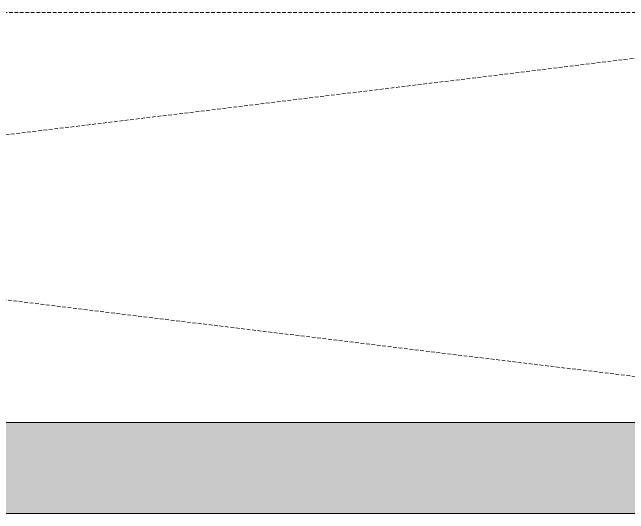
# Model space of a CAD drawing. Header units: centimetres. Extents: x -5566 to 5867, y -120 to 4683.
# Drawn here: x -2094.8 to -2027.2, y 970.5 to 1025.5 of the extents above; entities that cross this region are included whole.
import ezdxf

# ---------------------------------------------------------------- set-up
doc = ezdxf.new("R2010")
doc.units = ezdxf.units.CM
doc.linetypes.add('Hidden_2', pattern=[0.6, 0.4, -0.2])
for name, color, linetype, lineweight in [('A-FLOR-OVHD', 1, 'Hidden_2', 18), ('A-WALL-PATT', 111, 'Continuous', 20), ('I-WALL', 2, 'Continuous', 13)]:
    doc.layers.add(name, color=color, linetype=linetype, lineweight=lineweight)

msp = doc.modelspace()

# ---------------------------------------------------------------- hatches: boundary and pattern name
at = {"layer": 'A-WALL-PATT', "lineweight": 13}
h = msp.add_hatch(color=256, dxfattribs=at)
h.paths.add_polyline_path([(-2565, 980.492), (-2565, 970.492), (-2545, 970.492), (-2545, 980.492)], flags=0)
h.paths.add_polyline_path([(-2445, 970.492), (-2012.5, 970.492), (-2012.5, 980.492), (-2445, 980.492)], flags=0)

# ---------------------------------------------------------------- linework, layer by layer
at = {"layer": 'A-FLOR-OVHD'}
for p, q in [((-2355, 1025.492), (-1985, 1025.492)), ((-1985, 1025.492), (-2355, 980.492)), ((-2355, 1025.492), (-1985, 980.492)), ((-1985, 980.492), (-2355, 980.492))]:
    msp.add_line(p, q, dxfattribs=at)
at = {"layer": 'I-WALL', "lineweight": 20}
for p, q in [((-2012.5, 980.492), (-2357.5, 980.492)), ((-2445, 970.492), (-2012.5, 970.492))]:
    msp.add_line(p, q, dxfattribs=at)

doc.saveas('drawing.dxf')
